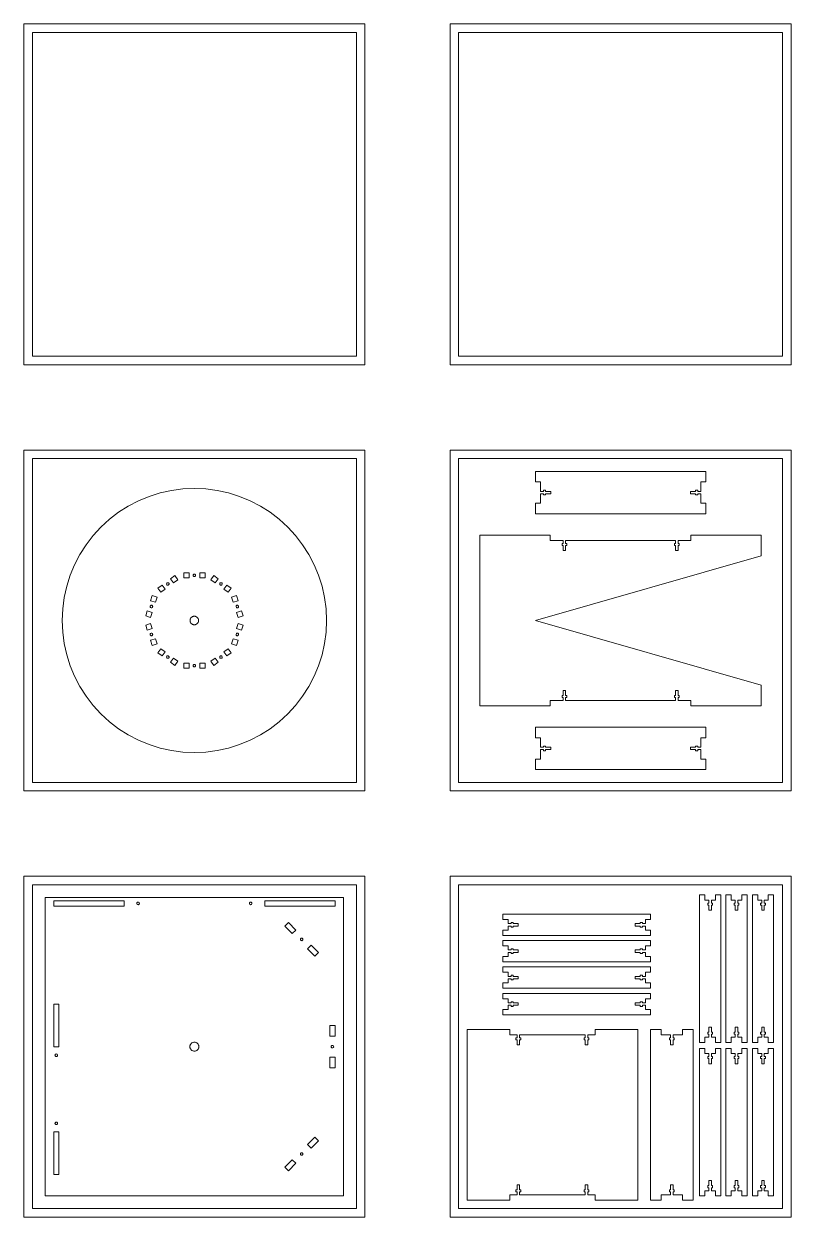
# Model space of a CAD drawing. Header units: millimetres. Extents: x 0 to 1400, y 0 to 1400.
# Drawn here: x 500 to 1400, y 0 to 1400 of the extents above; entities that cross this region are included whole.
import ezdxf

# ---------------------------------------------------------------- set-up
doc = ezdxf.new("R2010")
doc.units = ezdxf.units.MM
doc.layers.get('0').update_dxf_attribs({"linetype": 'CONTINUOUS', "lineweight": 0})

# ---------------------------------------------------------------- blocks, each defined once
blk = doc.blocks.new('b6')
for p, q in [((100, -37.5), (100, -25)), ((100, -25), (300, -25)), ((300, -25), (300, -37.5)), ((106, -37.5), (100, -37.5)), ((106, -48.5), (106, -37.5)), ((300, -37.5), (294, -37.5)), ((294, -37.5), (294, -48.5)), ((109.5, -48.5), (106, -48.5)), ((106, -62.5), (106, -51.5)), ((106, -51.5), (109.5, -51.5)), ((112, -47.25), (109.5, -47.25)), ((109.5, -47.25), (109.5, -48.5)), ((109.5, -51.5), (109.5, -52.75)), ((109.5, -52.75), (112, -52.75)), ((112, -48.5), (112, -47.25)), ((118, -48.5), (112, -48.5)), ((112, -52.75), (112, -51.5)), ((112, -51.5), (118, -51.5)), ((118, -51.5), (118, -48.5)), ((288, -48.5), (282, -48.5)), ((282, -48.5), (282, -51.5)), ((282, -51.5), (288, -51.5)), ((290.5, -47.25), (288, -47.25)), ((288, -47.25), (288, -48.5)), ((288, -51.5), (288, -52.75)), ((288, -52.75), (290.5, -52.75)), ((290.5, -48.5), (290.5, -47.25)), ((294, -48.5), (290.5, -48.5)), ((290.5, -52.75), (290.5, -51.5)), ((290.5, -51.5), (294, -51.5)), ((294, -51.5), (294, -62.5)), ((100, -75), (100, -62.5)), ((100, -62.5), (106, -62.5)), ((294, -62.5), (300, -62.5)), ((300, -62.5), (300, -75)), ((300, -75), (100, -75)), ((35, -300), (35, -100)), ((35, -100), (117.5, -100)), ((117.5, -100), (117.5, -106)), ((117.5, -106), (132.5, -106)), ((132.5, -109.5), (131.25, -109.5)), ((131.25, -109.5), (131.25, -112)), ((131.25, -112), (132.5, -112)), ((132.5, -106), (132.5, -109.5)), ((132.5, -112), (132.5, -118)), ((135.5, -109.5), (135.5, -106)), ((135.5, -106), (264.5, -106)), ((136.75, -109.5), (135.5, -109.5)), ((135.5, -118), (135.5, -112)), ((135.5, -112), (136.75, -112)), ((136.75, -112), (136.75, -109.5)), ((264.5, -109.5), (263.25, -109.5)), ((263.25, -109.5), (263.25, -112)), ((263.25, -112), (264.5, -112)), ((264.5, -106), (264.5, -109.5)), ((264.5, -112), (264.5, -118)), ((267.5, -109.5), (267.5, -106)), ((267.5, -106), (282.5, -106)), ((268.75, -109.5), (267.5, -109.5)), ((267.5, -118), (267.5, -112)), ((267.5, -112), (268.75, -112)), ((268.75, -112), (268.75, -109.5)), ((282.5, -106), (282.5, -100)), ((282.5, -100), (365, -100)), ((365, -100), (365, -124.29)), ((365, -124.29), (100, -200)), ((132.5, -118), (135.5, -118)), ((264.5, -118), (267.5, -118)), ((100, -200), (365, -275.71)), ((365, -275.71), (365, -300)), ((132.5, -294), (117.5, -294)), ((117.5, -294), (117.5, -300)), ((132.5, -288), (131.25, -288)), ((131.25, -288), (131.25, -290.5)), ((131.25, -290.5), (132.5, -290.5)), ((135.5, -282), (132.5, -282)), ((132.5, -282), (132.5, -288)), ((132.5, -290.5), (132.5, -294)), ((135.5, -288), (135.5, -282)), ((136.75, -288), (135.5, -288)), ((135.5, -294), (135.5, -290.5)), ((135.5, -290.5), (136.75, -290.5)), ((264.5, -294), (135.5, -294)), ((136.75, -290.5), (136.75, -288)), ((264.5, -288), (263.25, -288)), ((263.25, -288), (263.25, -290.5)), ((263.25, -290.5), (264.5, -290.5)), ((267.5, -282), (264.5, -282)), ((264.5, -282), (264.5, -288)), ((264.5, -290.5), (264.5, -294)), ((267.5, -288), (267.5, -282)), ((268.75, -288), (267.5, -288)), ((267.5, -294), (267.5, -290.5)), ((267.5, -290.5), (268.75, -290.5)), ((282.5, -294), (267.5, -294)), ((268.75, -290.5), (268.75, -288)), ((282.5, -300), (282.5, -294)), ((117.5, -300), (35, -300)), ((365, -300), (282.5, -300)), ((100, -337.5), (100, -325)), ((100, -325), (300, -325)), ((300, -325), (300, -337.5)), ((106, -337.5), (100, -337.5)), ((106, -348.5), (106, -337.5)), ((109.5, -348.5), (106, -348.5)), ((112, -347.25), (109.5, -347.25)), ((109.5, -347.25), (109.5, -348.5)), ((112, -348.5), (112, -347.25)), ((118, -348.5), (112, -348.5)), ((118, -351.5), (118, -348.5)), ((288, -348.5), (282, -348.5)), ((282, -348.5), (282, -351.5)), ((290.5, -347.25), (288, -347.25)), ((288, -347.25), (288, -348.5)), ((290.5, -348.5), (290.5, -347.25)), ((294, -348.5), (290.5, -348.5)), ((300, -337.5), (294, -337.5)), ((294, -337.5), (294, -348.5)), ((100, -375), (100, -362.5)), ((100, -362.5), (106, -362.5)), ((106, -362.5), (106, -351.5)), ((106, -351.5), (109.5, -351.5)), ((109.5, -351.5), (109.5, -352.75)), ((109.5, -352.75), (112, -352.75)), ((112, -352.75), (112, -351.5)), ((112, -351.5), (118, -351.5)), ((282, -351.5), (288, -351.5)), ((288, -351.5), (288, -352.75)), ((288, -352.75), (290.5, -352.75)), ((290.5, -352.75), (290.5, -351.5)), ((290.5, -351.5), (294, -351.5)), ((294, -351.5), (294, -362.5)), ((294, -362.5), (300, -362.5)), ((300, -362.5), (300, -375)), ((300, -375), (100, -375))]:
    blk.add_line(p, q)
blk = doc.blocks.new('b5')
for p, q in [((134.494, -59.522), (146.987, -54.348)), ((146.987, -54.348), (159.883, -50.281)), ((159.883, -50.281), (173.085, -47.355)), ((173.085, -47.355), (186.491, -45.59)), ((186.491, -45.59), (200, -45)), ((200, -45), (213.509, -45.59)), ((213.509, -45.59), (226.915, -47.355)), ((226.915, -47.355), (240.117, -50.281)), ((240.117, -50.281), (253.013, -54.348)), ((253.013, -54.348), (265.506, -59.522)), ((111.096, -73.031), (122.5, -65.766)), ((122.5, -65.766), (134.494, -59.522)), ((265.506, -59.522), (277.5, -65.766)), ((277.5, -65.766), (288.904, -73.031)), ((90.398, -90.398), (100.368, -81.263)), ((100.368, -81.263), (111.096, -73.031)), ((288.904, -73.031), (299.632, -81.263)), ((299.632, -81.263), (309.602, -90.398)), ((81.263, -100.368), (90.398, -90.398)), ((309.602, -90.398), (318.737, -100.368)), ((65.766, -122.5), (73.031, -111.096)), ((73.031, -111.096), (81.263, -100.368)), ((318.737, -100.368), (326.969, -111.096)), ((326.969, -111.096), (334.234, -122.5)), ((59.522, -134.494), (65.766, -122.5)), ((334.234, -122.5), (340.478, -134.494)), ((54.348, -146.987), (59.522, -134.494)), ((340.478, -134.494), (345.652, -146.987)), ((50.281, -159.883), (54.348, -146.987)), ((172.14, -151.021), (177.197, -147.348)), ((175.667, -155.875), (172.14, -151.021)), ((180.723, -152.202), (175.667, -155.875)), ((177.197, -147.348), (180.723, -152.202)), ((187.5, -150), (187.5, -144)), ((187.5, -144), (193.75, -144)), ((193.75, -150), (187.5, -150)), ((193.75, -144), (193.75, -150)), ((198.5, -147), (198.614, -146.426)), ((198.614, -147.574), (198.5, -147)), ((198.614, -146.426), (198.939, -145.939)), ((198.939, -148.061), (198.614, -147.574)), ((198.939, -145.939), (199.426, -145.614)), ((199.426, -148.386), (198.939, -148.061)), ((199.426, -145.614), (200, -145.5)), ((200, -148.5), (199.426, -148.386)), ((200, -145.5), (200.574, -145.614)), ((200.574, -148.386), (200, -148.5)), ((200.574, -145.614), (201.061, -145.939)), ((201.061, -148.061), (200.574, -148.386)), ((201.061, -145.939), (201.386, -146.426)), ((201.386, -147.574), (201.061, -148.061)), ((201.386, -146.426), (201.5, -147)), ((201.5, -147), (201.386, -147.574)), ((206.25, -150), (206.25, -144)), ((206.25, -144), (212.5, -144)), ((212.5, -150), (206.25, -150)), ((212.5, -144), (212.5, -150)), ((219.277, -152.202), (222.803, -147.348)), ((224.333, -155.875), (219.277, -152.202)), ((222.803, -147.348), (227.86, -151.021)), ((227.86, -151.021), (224.333, -155.875)), ((345.652, -146.987), (349.719, -159.883)), ((47.355, -173.085), (50.281, -159.883)), ((156.971, -162.042), (162.028, -158.369)), ((160.498, -166.896), (156.971, -162.042)), ((165.554, -163.223), (160.498, -166.896)), ((162.028, -158.369), (165.554, -163.223)), ((167.365, -156.887), (167.568, -156.338)), ((167.389, -157.472), (167.365, -156.887)), ((167.634, -158.004), (167.389, -157.472)), ((167.568, -156.338), (167.966, -155.909)), ((168.063, -158.401), (167.634, -158.004)), ((167.966, -155.909), (168.497, -155.663)), ((168.613, -158.604), (168.063, -158.401)), ((168.497, -155.663), (169.082, -155.64)), ((169.198, -158.581), (168.613, -158.604)), ((169.082, -155.64), (169.631, -155.843)), ((169.729, -158.336), (169.198, -158.581)), ((169.631, -155.843), (170.061, -156.24)), ((170.126, -157.906), (169.729, -158.336)), ((170.061, -156.24), (170.306, -156.772)), ((170.329, -157.357), (170.126, -157.906)), ((170.306, -156.772), (170.329, -157.357)), ((229.671, -157.357), (229.694, -156.772)), ((229.874, -157.906), (229.671, -157.357)), ((229.694, -156.772), (229.939, -156.24)), ((230.271, -158.336), (229.874, -157.906)), ((229.939, -156.24), (230.369, -155.843)), ((230.802, -158.581), (230.271, -158.336)), ((230.369, -155.843), (230.918, -155.64)), ((231.387, -158.604), (230.802, -158.581)), ((230.918, -155.64), (231.503, -155.663)), ((231.937, -158.401), (231.387, -158.604)), ((231.503, -155.663), (232.034, -155.909)), ((232.366, -158.004), (231.937, -158.401)), ((232.034, -155.909), (232.432, -156.338)), ((232.611, -157.472), (232.366, -158.004)), ((232.432, -156.338), (232.635, -156.887)), ((232.635, -156.887), (232.611, -157.472)), ((234.446, -163.223), (237.972, -158.369)), ((239.502, -166.896), (234.446, -163.223)), ((237.972, -158.369), (243.029, -162.042)), ((243.029, -162.042), (239.502, -166.896)), ((349.719, -159.883), (352.645, -173.085)), ((45.59, -186.491), (47.355, -173.085)), ((148.672, -176.751), (150.604, -170.807)), ((154.379, -178.605), (148.672, -176.751)), ((150.604, -170.807), (156.31, -172.661)), ((156.31, -172.661), (154.379, -178.605)), ((243.69, -172.661), (249.396, -170.807)), ((245.621, -178.605), (243.69, -172.661)), ((251.328, -176.751), (245.621, -178.605)), ((249.396, -170.807), (251.328, -176.751)), ((352.645, -173.085), (354.41, -186.491)), ((45, -200), (45.59, -186.491)), ((142.878, -194.583), (144.809, -188.639)), ((148.584, -196.437), (142.878, -194.583)), ((144.809, -188.639), (150.516, -190.493)), ((148.098, -183.74), (148.167, -183.159)), ((148.257, -184.303), (148.098, -183.74)), ((148.167, -183.159), (148.453, -182.648)), ((148.62, -184.763), (148.257, -184.303)), ((148.453, -182.648), (148.913, -182.285)), ((150.516, -190.493), (148.584, -196.437)), ((149.13, -185.049), (148.62, -184.763)), ((148.913, -182.285), (149.476, -182.127)), ((149.712, -185.118), (149.13, -185.049)), ((149.476, -182.127), (150.058, -182.196)), ((150.275, -184.959), (149.712, -185.118)), ((150.058, -182.196), (150.568, -182.481)), ((150.735, -184.596), (150.275, -184.959)), ((150.568, -182.481), (150.931, -182.941)), ((151.021, -184.086), (150.735, -184.596)), ((150.931, -182.941), (151.09, -183.504)), ((151.09, -183.504), (151.021, -184.086)), ((196.85, -196.117), (197.331, -195.772)), ((197.331, -195.772), (197.85, -195.486)), ((197.85, -195.486), (198.399, -195.263)), ((198.399, -195.263), (198.97, -195.107)), ((198.97, -195.107), (199.556, -195.02)), ((199.556, -195.02), (200.148, -195.002)), ((200.148, -195.002), (200.738, -195.055)), ((200.738, -195.055), (201.318, -195.177)), ((201.318, -195.177), (201.879, -195.367)), ((201.879, -195.367), (202.414, -195.621)), ((202.414, -195.621), (202.915, -195.938)), ((202.915, -195.938), (203.375, -196.311)), ((248.91, -183.504), (249.069, -182.941)), ((248.979, -184.086), (248.91, -183.504)), ((249.265, -184.596), (248.979, -184.086)), ((249.069, -182.941), (249.432, -182.481)), ((249.725, -184.959), (249.265, -184.596)), ((249.432, -182.481), (249.942, -182.196)), ((249.484, -190.493), (255.191, -188.639)), ((251.416, -196.437), (249.484, -190.493)), ((250.288, -185.118), (249.725, -184.959)), ((249.942, -182.196), (250.524, -182.127)), ((250.87, -185.049), (250.288, -185.118)), ((250.524, -182.127), (251.087, -182.285)), ((251.38, -184.763), (250.87, -185.049)), ((251.087, -182.285), (251.547, -182.648)), ((251.743, -184.303), (251.38, -184.763)), ((257.122, -194.583), (251.416, -196.437)), ((251.547, -182.648), (251.833, -183.159)), ((251.902, -183.74), (251.743, -184.303)), ((251.833, -183.159), (251.902, -183.74)), ((255.191, -188.639), (257.122, -194.583)), ((354.41, -186.491), (355, -200)), ((45.59, -213.509), (45, -200)), ((142.878, -205.417), (148.584, -203.563)), ((144.809, -211.361), (142.878, -205.417)), ((150.516, -209.507), (144.809, -211.361)), ((148.584, -203.563), (150.516, -209.507)), ((195.009, -199.704), (195.079, -199.116)), ((195.009, -200.296), (195.009, -199.704)), ((195.079, -200.884), (195.009, -200.296)), ((195.079, -199.116), (195.218, -198.54)), ((195.218, -201.46), (195.079, -200.884)), ((195.218, -198.54), (195.424, -197.984)), ((195.424, -202.016), (195.218, -201.46)), ((195.424, -197.984), (195.695, -197.457)), ((195.695, -202.543), (195.424, -202.016)), ((195.695, -197.457), (196.026, -196.966)), ((196.026, -203.034), (195.695, -202.543)), ((196.026, -196.966), (196.412, -196.517)), ((196.412, -203.483), (196.026, -203.034)), ((196.412, -196.517), (196.85, -196.117)), ((196.85, -203.883), (196.412, -203.483)), ((197.331, -204.228), (196.85, -203.883)), ((197.85, -204.514), (197.331, -204.228)), ((198.399, -204.737), (197.85, -204.514)), ((198.97, -204.893), (198.399, -204.737)), ((199.556, -204.98), (198.97, -204.893)), ((200.148, -204.998), (199.556, -204.98)), ((200.738, -204.945), (200.148, -204.998)), ((201.318, -204.823), (200.738, -204.945)), ((201.879, -204.633), (201.318, -204.823)), ((202.414, -204.379), (201.879, -204.633)), ((202.915, -204.062), (202.414, -204.379)), ((203.375, -203.689), (202.915, -204.062)), ((203.375, -196.311), (203.788, -196.736)), ((203.788, -203.264), (203.375, -203.689)), ((203.788, -196.736), (204.147, -197.207)), ((204.147, -202.793), (203.788, -203.264)), ((204.147, -197.207), (204.448, -197.717)), ((204.448, -202.283), (204.147, -202.793)), ((204.448, -197.717), (204.687, -198.259)), ((204.687, -201.741), (204.448, -202.283)), ((204.687, -198.259), (204.86, -198.826)), ((204.86, -201.174), (204.687, -201.741)), ((204.86, -198.826), (204.965, -199.409)), ((204.965, -200.591), (204.86, -201.174)), ((204.965, -199.409), (205, -200)), ((205, -200), (204.965, -200.591)), ((249.484, -209.507), (251.416, -203.563)), ((255.191, -211.361), (249.484, -209.507)), ((251.416, -203.563), (257.122, -205.417)), ((257.122, -205.417), (255.191, -211.361)), ((355, -200), (354.41, -213.509)), ((47.355, -226.915), (45.59, -213.509)), ((148.098, -216.26), (148.257, -215.697)), ((148.167, -216.841), (148.098, -216.26)), ((148.453, -217.352), (148.167, -216.841)), ((148.257, -215.697), (148.62, -215.237)), ((148.913, -217.715), (148.453, -217.352)), ((148.62, -215.237), (149.13, -214.951)), ((148.672, -223.249), (154.379, -221.395)), ((150.604, -229.193), (148.672, -223.249)), ((149.476, -217.873), (148.913, -217.715)), ((149.13, -214.951), (149.712, -214.882)), ((150.058, -217.804), (149.476, -217.873)), ((149.712, -214.882), (150.275, -215.041)), ((150.568, -217.519), (150.058, -217.804)), ((150.275, -215.041), (150.735, -215.404)), ((150.931, -217.059), (150.568, -217.519)), ((150.735, -215.404), (151.021, -215.914)), ((151.09, -216.496), (150.931, -217.059)), ((151.021, -215.914), (151.09, -216.496)), ((154.379, -221.395), (156.31, -227.339)), ((243.69, -227.339), (245.621, -221.395)), ((245.621, -221.395), (251.328, -223.249)), ((248.91, -216.496), (248.979, -215.914)), ((249.069, -217.059), (248.91, -216.496)), ((248.979, -215.914), (249.265, -215.404)), ((249.432, -217.519), (249.069, -217.059)), ((249.265, -215.404), (249.725, -215.041)), ((251.328, -223.249), (249.396, -229.193)), ((249.942, -217.804), (249.432, -217.519)), ((249.725, -215.041), (250.288, -214.882)), ((250.524, -217.873), (249.942, -217.804)), ((250.288, -214.882), (250.87, -214.951)), ((251.087, -217.715), (250.524, -217.873)), ((250.87, -214.951), (251.38, -215.237)), ((251.547, -217.352), (251.087, -217.715)), ((251.38, -215.237), (251.743, -215.697)), ((251.833, -216.841), (251.547, -217.352)), ((251.743, -215.697), (251.902, -216.26)), ((251.902, -216.26), (251.833, -216.841)), ((354.41, -213.509), (352.645, -226.915)), ((50.281, -240.117), (47.355, -226.915)), ((156.31, -227.339), (150.604, -229.193)), ((156.971, -237.958), (160.498, -233.104)), ((162.028, -241.631), (156.971, -237.958)), ((160.498, -233.104), (165.554, -236.777)), ((165.554, -236.777), (162.028, -241.631)), ((234.446, -236.777), (239.502, -233.104)), ((237.972, -241.631), (234.446, -236.777)), ((243.029, -237.958), (237.972, -241.631)), ((239.502, -233.104), (243.029, -237.958)), ((249.396, -229.193), (243.69, -227.339)), ((352.645, -226.915), (349.719, -240.117)), ((54.348, -253.013), (50.281, -240.117)), ((167.365, -243.113), (167.389, -242.528)), ((167.568, -243.662), (167.365, -243.113)), ((167.389, -242.528), (167.634, -241.996)), ((167.966, -244.091), (167.568, -243.662)), ((167.634, -241.996), (168.063, -241.599)), ((168.497, -244.337), (167.966, -244.091)), ((168.063, -241.599), (168.613, -241.396)), ((169.082, -244.36), (168.497, -244.337)), ((168.613, -241.396), (169.198, -241.419)), ((169.631, -244.157), (169.082, -244.36)), ((169.198, -241.419), (169.729, -241.664)), ((170.061, -243.76), (169.631, -244.157)), ((169.729, -241.664), (170.126, -242.094)), ((170.306, -243.228), (170.061, -243.76)), ((170.126, -242.094), (170.329, -242.643)), ((170.329, -242.643), (170.306, -243.228)), ((172.14, -248.979), (175.667, -244.125)), ((177.197, -252.652), (172.14, -248.979)), ((175.667, -244.125), (180.723, -247.798)), ((180.723, -247.798), (177.197, -252.652)), ((187.5, -256), (187.5, -250)), ((187.5, -250), (193.75, -250)), ((193.75, -250), (193.75, -256)), ((198.614, -252.426), (198.939, -251.939)), ((198.939, -251.939), (199.426, -251.614)), ((199.426, -251.614), (200, -251.5)), ((200, -251.5), (200.574, -251.614)), ((200.574, -251.614), (201.061, -251.939)), ((201.061, -251.939), (201.386, -252.426)), ((206.25, -256), (206.25, -250)), ((206.25, -250), (212.5, -250)), ((212.5, -250), (212.5, -256)), ((219.277, -247.798), (224.333, -244.125)), ((222.803, -252.652), (219.277, -247.798)), ((227.86, -248.979), (222.803, -252.652)), ((224.333, -244.125), (227.86, -248.979)), ((229.671, -242.643), (229.874, -242.094)), ((229.694, -243.228), (229.671, -242.643)), ((229.939, -243.76), (229.694, -243.228)), ((229.874, -242.094), (230.271, -241.664)), ((230.369, -244.157), (229.939, -243.76)), ((230.271, -241.664), (230.802, -241.419)), ((230.918, -244.36), (230.369, -244.157)), ((230.802, -241.419), (231.387, -241.396)), ((231.503, -244.337), (230.918, -244.36)), ((231.387, -241.396), (231.937, -241.599)), ((232.034, -244.091), (231.503, -244.337)), ((231.937, -241.599), (232.366, -241.996)), ((232.432, -243.662), (232.034, -244.091)), ((232.366, -241.996), (232.611, -242.528)), ((232.635, -243.113), (232.432, -243.662)), ((232.611, -242.528), (232.635, -243.113)), ((349.719, -240.117), (345.652, -253.013)), ((59.522, -265.506), (54.348, -253.013)), ((65.766, -277.5), (59.522, -265.506)), ((193.75, -256), (187.5, -256)), ((198.5, -253), (198.614, -252.426)), ((198.614, -253.574), (198.5, -253)), ((198.939, -254.061), (198.614, -253.574)), ((199.426, -254.386), (198.939, -254.061)), ((200, -254.5), (199.426, -254.386)), ((200.574, -254.386), (200, -254.5)), ((201.061, -254.061), (200.574, -254.386)), ((201.386, -253.574), (201.061, -254.061)), ((201.386, -252.426), (201.5, -253)), ((201.5, -253), (201.386, -253.574)), ((212.5, -256), (206.25, -256)), ((340.478, -265.506), (334.234, -277.5)), ((345.652, -253.013), (340.478, -265.506)), ((73.031, -288.904), (65.766, -277.5)), ((334.234, -277.5), (326.969, -288.904)), ((81.263, -299.632), (73.031, -288.904)), ((326.969, -288.904), (318.737, -299.632)), ((90.398, -309.602), (81.263, -299.632)), ((318.737, -299.632), (309.602, -309.602)), ((100.368, -318.737), (90.398, -309.602)), ((111.096, -326.969), (100.368, -318.737)), ((299.632, -318.737), (288.904, -326.969)), ((309.602, -309.602), (299.632, -318.737)), ((122.5, -334.234), (111.096, -326.969)), ((134.494, -340.478), (122.5, -334.234)), ((277.5, -334.234), (265.506, -340.478)), ((288.904, -326.969), (277.5, -334.234)), ((146.987, -345.652), (134.494, -340.478)), ((159.883, -349.719), (146.987, -345.652)), ((173.085, -352.645), (159.883, -349.719)), ((240.117, -349.719), (226.915, -352.645)), ((253.013, -345.652), (240.117, -349.719)), ((265.506, -340.478), (253.013, -345.652)), ((186.491, -354.41), (173.085, -352.645)), ((200, -355), (186.491, -354.41)), ((213.509, -354.41), (200, -355)), ((226.915, -352.645), (213.509, -354.41))]:
    blk.add_line(p, q)
blk = doc.blocks.new('b3')
for p, q in [((292.5, -195), (292.5, -22)), ((292.5, -22), (298.75, -22)), ((298.75, -22), (298.75, -28)), ((298.75, -28), (303.5, -28)), ((303.5, -28), (303.5, -31.5)), ((306.5, -31.5), (306.5, -28)), ((306.5, -28), (311.25, -28)), ((311.25, -28), (311.25, -22)), ((311.25, -22), (317.5, -22)), ((317.5, -22), (317.5, -195)), ((323.5, -195), (323.5, -22)), ((323.5, -22), (329.75, -22)), ((329.75, -22), (329.75, -28)), ((329.75, -28), (334.5, -28)), ((334.5, -28), (334.5, -31.5)), ((337.5, -31.5), (337.5, -28)), ((337.5, -28), (342.25, -28)), ((342.25, -28), (342.25, -22)), ((342.25, -22), (348.5, -22)), ((348.5, -22), (348.5, -195)), ((354.5, -195), (354.5, -22)), ((354.5, -22), (360.75, -22)), ((360.75, -22), (360.75, -28)), ((360.75, -28), (365.5, -28)), ((365.5, -28), (365.5, -31.5)), ((368.5, -31.5), (368.5, -28)), ((368.5, -28), (373.25, -28)), ((373.25, -28), (373.25, -22)), ((373.25, -22), (379.5, -22)), ((379.5, -22), (379.5, -195)), ((303.5, -31.5), (302.25, -31.5)), ((302.25, -31.5), (302.25, -34)), ((302.25, -34), (303.5, -34)), ((303.5, -34), (303.5, -40)), ((303.5, -40), (306.5, -40)), ((307.75, -31.5), (306.5, -31.5)), ((306.5, -40), (306.5, -34)), ((306.5, -34), (307.75, -34)), ((307.75, -34), (307.75, -31.5)), ((334.5, -31.5), (333.25, -31.5)), ((333.25, -31.5), (333.25, -34)), ((333.25, -34), (334.5, -34)), ((334.5, -34), (334.5, -40)), ((334.5, -40), (337.5, -40)), ((338.75, -31.5), (337.5, -31.5)), ((337.5, -40), (337.5, -34)), ((337.5, -34), (338.75, -34)), ((338.75, -34), (338.75, -31.5)), ((365.5, -31.5), (364.25, -31.5)), ((364.25, -31.5), (364.25, -34)), ((364.25, -34), (365.5, -34)), ((365.5, -34), (365.5, -40)), ((365.5, -40), (368.5, -40)), ((369.75, -31.5), (368.5, -31.5)), ((368.5, -40), (368.5, -34)), ((368.5, -34), (369.75, -34)), ((369.75, -34), (369.75, -31.5)), ((62, -50.75), (62, -44.5)), ((62, -44.5), (235, -44.5)), ((68, -50.75), (62, -50.75)), ((68, -55.5), (68, -50.75)), ((71.5, -55.5), (68, -55.5)), ((74, -54.25), (71.5, -54.25)), ((71.5, -54.25), (71.5, -55.5)), ((74, -55.5), (74, -54.25)), ((80, -55.5), (74, -55.5)), ((80, -58.5), (80, -55.5)), ((223, -55.5), (217, -55.5)), ((217, -55.5), (217, -58.5)), ((225.5, -54.25), (223, -54.25)), ((223, -54.25), (223, -55.5)), ((225.5, -55.5), (225.5, -54.25)), ((229, -55.5), (225.5, -55.5)), ((235, -50.75), (229, -50.75)), ((229, -50.75), (229, -55.5)), ((235, -44.5), (235, -50.75)), ((62, -69.5), (62, -63.25)), ((62, -63.25), (68, -63.25)), ((235, -69.5), (62, -69.5)), ((68, -63.25), (68, -58.5)), ((68, -58.5), (71.5, -58.5)), ((71.5, -58.5), (71.5, -59.75)), ((71.5, -59.75), (74, -59.75)), ((74, -59.75), (74, -58.5)), ((74, -58.5), (80, -58.5)), ((217, -58.5), (223, -58.5)), ((223, -58.5), (223, -59.75)), ((223, -59.75), (225.5, -59.75)), ((225.5, -59.75), (225.5, -58.5)), ((225.5, -58.5), (229, -58.5)), ((229, -58.5), (229, -63.25)), ((229, -63.25), (235, -63.25)), ((235, -63.25), (235, -69.5)), ((62, -81.75), (62, -75.5)), ((62, -75.5), (235, -75.5)), ((68, -81.75), (62, -81.75)), ((68, -86.5), (68, -81.75)), ((235, -81.75), (229, -81.75)), ((229, -81.75), (229, -86.5)), ((235, -75.5), (235, -81.75)), ((62, -100.5), (62, -94.25)), ((62, -94.25), (68, -94.25)), ((71.5, -86.5), (68, -86.5)), ((68, -94.25), (68, -89.5)), ((68, -89.5), (71.5, -89.5)), ((74, -85.25), (71.5, -85.25)), ((71.5, -85.25), (71.5, -86.5)), ((71.5, -89.5), (71.5, -90.75)), ((71.5, -90.75), (74, -90.75)), ((74, -86.5), (74, -85.25)), ((80, -86.5), (74, -86.5)), ((74, -90.75), (74, -89.5)), ((74, -89.5), (80, -89.5)), ((80, -89.5), (80, -86.5)), ((223, -86.5), (217, -86.5)), ((217, -86.5), (217, -89.5)), ((217, -89.5), (223, -89.5)), ((225.5, -85.25), (223, -85.25)), ((223, -85.25), (223, -86.5)), ((223, -89.5), (223, -90.75)), ((223, -90.75), (225.5, -90.75)), ((225.5, -86.5), (225.5, -85.25)), ((229, -86.5), (225.5, -86.5)), ((225.5, -90.75), (225.5, -89.5)), ((225.5, -89.5), (229, -89.5)), ((229, -89.5), (229, -94.25)), ((229, -94.25), (235, -94.25)), ((235, -94.25), (235, -100.5)), ((235, -100.5), (62, -100.5)), ((62, -112.75), (62, -106.5)), ((62, -106.5), (235, -106.5)), ((235, -106.5), (235, -112.75)), ((68, -112.75), (62, -112.75)), ((62, -131.5), (62, -125.25)), ((62, -125.25), (68, -125.25)), ((68, -117.5), (68, -112.75)), ((71.5, -117.5), (68, -117.5)), ((68, -125.25), (68, -120.5)), ((68, -120.5), (71.5, -120.5)), ((74, -116.25), (71.5, -116.25)), ((71.5, -116.25), (71.5, -117.5)), ((71.5, -120.5), (71.5, -121.75)), ((71.5, -121.75), (74, -121.75)), ((74, -117.5), (74, -116.25)), ((80, -117.5), (74, -117.5)), ((74, -121.75), (74, -120.5)), ((74, -120.5), (80, -120.5)), ((80, -120.5), (80, -117.5)), ((223, -117.5), (217, -117.5)), ((217, -117.5), (217, -120.5)), ((217, -120.5), (223, -120.5)), ((225.5, -116.25), (223, -116.25)), ((223, -116.25), (223, -117.5)), ((223, -120.5), (223, -121.75)), ((223, -121.75), (225.5, -121.75)), ((225.5, -117.5), (225.5, -116.25)), ((229, -117.5), (225.5, -117.5)), ((225.5, -121.75), (225.5, -120.5)), ((225.5, -120.5), (229, -120.5)), ((235, -112.75), (229, -112.75)), ((229, -112.75), (229, -117.5)), ((229, -120.5), (229, -125.25)), ((229, -125.25), (235, -125.25)), ((235, -125.25), (235, -131.5)), ((235, -131.5), (62, -131.5)), ((62, -143.75), (62, -137.5)), ((62, -137.5), (235, -137.5)), ((235, -137.5), (235, -143.75)), ((68, -143.75), (62, -143.75)), ((68, -148.5), (68, -143.75)), ((71.5, -148.5), (68, -148.5)), ((68, -156.25), (68, -151.5)), ((68, -151.5), (71.5, -151.5)), ((74, -147.25), (71.5, -147.25)), ((71.5, -147.25), (71.5, -148.5)), ((71.5, -151.5), (71.5, -152.75)), ((71.5, -152.75), (74, -152.75)), ((74, -148.5), (74, -147.25)), ((80, -148.5), (74, -148.5)), ((74, -152.75), (74, -151.5)), ((74, -151.5), (80, -151.5)), ((80, -151.5), (80, -148.5)), ((223, -148.5), (217, -148.5)), ((217, -148.5), (217, -151.5)), ((217, -151.5), (223, -151.5)), ((225.5, -147.25), (223, -147.25)), ((223, -147.25), (223, -148.5)), ((223, -151.5), (223, -152.75)), ((223, -152.75), (225.5, -152.75)), ((225.5, -148.5), (225.5, -147.25)), ((229, -148.5), (225.5, -148.5)), ((225.5, -152.75), (225.5, -151.5)), ((225.5, -151.5), (229, -151.5)), ((235, -143.75), (229, -143.75)), ((229, -143.75), (229, -148.5)), ((229, -151.5), (229, -156.25)), ((62, -162.5), (62, -156.25)), ((62, -156.25), (68, -156.25)), ((235, -162.5), (62, -162.5)), ((229, -156.25), (235, -156.25)), ((235, -156.25), (235, -162.5)), ((20, -380), (20, -180)), ((20, -180), (70, -180)), ((70, -180), (70, -186)), ((170, -186), (170, -180)), ((170, -180), (220, -180)), ((220, -180), (220, -380)), ((235, -380), (235, -180)), ((235, -180), (247.5, -180)), ((247.5, -180), (247.5, -186)), ((272.5, -186), (272.5, -180)), ((272.5, -180), (285, -180)), ((285, -180), (285, -380)), ((306.5, -177), (303.5, -177)), ((303.5, -177), (303.5, -183)), ((306.5, -183), (306.5, -177)), ((337.5, -177), (334.5, -177)), ((334.5, -177), (334.5, -183)), ((337.5, -183), (337.5, -177)), ((368.5, -177), (365.5, -177)), ((365.5, -177), (365.5, -183)), ((368.5, -183), (368.5, -177)), ((70, -186), (78.5, -186)), ((78.5, -189.5), (77.25, -189.5)), ((77.25, -189.5), (77.25, -192)), ((77.25, -192), (78.5, -192)), ((78.5, -186), (78.5, -189.5)), ((78.5, -192), (78.5, -198)), ((81.5, -189.5), (81.5, -186)), ((81.5, -186), (158.5, -186)), ((82.75, -189.5), (81.5, -189.5)), ((81.5, -198), (81.5, -192)), ((81.5, -192), (82.75, -192)), ((82.75, -192), (82.75, -189.5)), ((158.5, -189.5), (157.25, -189.5)), ((157.25, -189.5), (157.25, -192)), ((157.25, -192), (158.5, -192)), ((158.5, -186), (158.5, -189.5)), ((158.5, -192), (158.5, -198)), ((161.5, -189.5), (161.5, -186)), ((161.5, -186), (170, -186)), ((162.75, -189.5), (161.5, -189.5)), ((161.5, -198), (161.5, -192)), ((161.5, -192), (162.75, -192)), ((162.75, -192), (162.75, -189.5)), ((247.5, -186), (258.5, -186)), ((258.5, -189.5), (257.25, -189.5)), ((257.25, -189.5), (257.25, -192)), ((257.25, -192), (258.5, -192)), ((258.5, -186), (258.5, -189.5)), ((258.5, -192), (258.5, -198)), ((261.5, -189.5), (261.5, -186)), ((261.5, -186), (272.5, -186)), ((262.75, -189.5), (261.5, -189.5)), ((261.5, -198), (261.5, -192)), ((261.5, -192), (262.75, -192)), ((262.75, -192), (262.75, -189.5)), ((298.75, -195), (292.5, -195)), ((303.5, -189), (298.75, -189)), ((298.75, -189), (298.75, -195)), ((303.5, -183), (302.25, -183)), ((302.25, -183), (302.25, -185.5)), ((302.25, -185.5), (303.5, -185.5)), ((303.5, -185.5), (303.5, -189)), ((307.75, -183), (306.5, -183)), ((306.5, -189), (306.5, -185.5)), ((306.5, -185.5), (307.75, -185.5)), ((311.25, -189), (306.5, -189)), ((307.75, -185.5), (307.75, -183)), ((311.25, -195), (311.25, -189)), ((317.5, -195), (311.25, -195)), ((329.75, -195), (323.5, -195)), ((334.5, -189), (329.75, -189)), ((329.75, -189), (329.75, -195)), ((334.5, -183), (333.25, -183)), ((333.25, -183), (333.25, -185.5)), ((333.25, -185.5), (334.5, -185.5)), ((334.5, -185.5), (334.5, -189)), ((338.75, -183), (337.5, -183)), ((337.5, -189), (337.5, -185.5)), ((337.5, -185.5), (338.75, -185.5)), ((342.25, -189), (337.5, -189)), ((338.75, -185.5), (338.75, -183)), ((342.25, -195), (342.25, -189)), ((348.5, -195), (342.25, -195)), ((360.75, -195), (354.5, -195)), ((365.5, -189), (360.75, -189)), ((360.75, -189), (360.75, -195)), ((365.5, -183), (364.25, -183)), ((364.25, -183), (364.25, -185.5)), ((364.25, -185.5), (365.5, -185.5)), ((365.5, -185.5), (365.5, -189)), ((369.75, -183), (368.5, -183)), ((368.5, -189), (368.5, -185.5)), ((368.5, -185.5), (369.75, -185.5)), ((373.25, -189), (368.5, -189)), ((369.75, -185.5), (369.75, -183)), ((373.25, -195), (373.25, -189)), ((379.5, -195), (373.25, -195)), ((78.5, -198), (81.5, -198)), ((158.5, -198), (161.5, -198)), ((258.5, -198), (261.5, -198)), ((292.5, -375), (292.5, -202)), ((292.5, -202), (298.75, -202)), ((298.75, -202), (298.75, -208)), ((298.75, -208), (303.5, -208)), ((303.5, -208), (303.5, -211.5)), ((306.5, -211.5), (306.5, -208)), ((306.5, -208), (311.25, -208)), ((311.25, -208), (311.25, -202)), ((311.25, -202), (317.5, -202)), ((317.5, -202), (317.5, -375)), ((323.5, -375), (323.5, -202)), ((323.5, -202), (329.75, -202)), ((329.75, -202), (329.75, -208)), ((329.75, -208), (334.5, -208)), ((334.5, -208), (334.5, -211.5)), ((337.5, -211.5), (337.5, -208)), ((337.5, -208), (342.25, -208)), ((342.25, -208), (342.25, -202)), ((342.25, -202), (348.5, -202)), ((348.5, -202), (348.5, -375)), ((354.5, -375), (354.5, -202)), ((354.5, -202), (360.75, -202)), ((360.75, -202), (360.75, -208)), ((360.75, -208), (365.5, -208)), ((365.5, -208), (365.5, -211.5)), ((368.5, -211.5), (368.5, -208)), ((368.5, -208), (373.25, -208)), ((373.25, -208), (373.25, -202)), ((373.25, -202), (379.5, -202)), ((379.5, -202), (379.5, -375)), ((303.5, -211.5), (302.25, -211.5)), ((302.25, -211.5), (302.25, -214)), ((302.25, -214), (303.5, -214)), ((303.5, -214), (303.5, -220)), ((303.5, -220), (306.5, -220)), ((307.75, -211.5), (306.5, -211.5)), ((306.5, -220), (306.5, -214)), ((306.5, -214), (307.75, -214)), ((307.75, -214), (307.75, -211.5)), ((334.5, -211.5), (333.25, -211.5)), ((333.25, -211.5), (333.25, -214)), ((333.25, -214), (334.5, -214)), ((334.5, -214), (334.5, -220)), ((334.5, -220), (337.5, -220)), ((338.75, -211.5), (337.5, -211.5)), ((337.5, -220), (337.5, -214)), ((337.5, -214), (338.75, -214)), ((338.75, -214), (338.75, -211.5)), ((365.5, -211.5), (364.25, -211.5)), ((364.25, -211.5), (364.25, -214)), ((364.25, -214), (365.5, -214)), ((365.5, -214), (365.5, -220)), ((365.5, -220), (368.5, -220)), ((369.75, -211.5), (368.5, -211.5)), ((368.5, -220), (368.5, -214)), ((368.5, -214), (369.75, -214)), ((369.75, -214), (369.75, -211.5)), ((81.5, -362), (78.5, -362)), ((78.5, -362), (78.5, -368)), ((81.5, -368), (81.5, -362)), ((161.5, -362), (158.5, -362)), ((158.5, -362), (158.5, -368)), ((161.5, -368), (161.5, -362)), ((261.5, -362), (258.5, -362)), ((258.5, -362), (258.5, -368)), ((261.5, -368), (261.5, -362)), ((303.5, -363), (302.25, -363)), ((302.25, -363), (302.25, -365.5)), ((306.5, -357), (303.5, -357)), ((303.5, -357), (303.5, -363)), ((306.5, -363), (306.5, -357)), ((307.75, -363), (306.5, -363)), ((307.75, -365.5), (307.75, -363)), ((334.5, -363), (333.25, -363)), ((333.25, -363), (333.25, -365.5)), ((337.5, -357), (334.5, -357)), ((334.5, -357), (334.5, -363)), ((337.5, -363), (337.5, -357)), ((338.75, -363), (337.5, -363)), ((338.75, -365.5), (338.75, -363)), ((365.5, -363), (364.25, -363)), ((364.25, -363), (364.25, -365.5)), ((368.5, -357), (365.5, -357)), ((365.5, -357), (365.5, -363)), ((368.5, -363), (368.5, -357)), ((369.75, -363), (368.5, -363)), ((369.75, -365.5), (369.75, -363)), ((78.5, -374), (70, -374)), ((70, -374), (70, -380)), ((78.5, -368), (77.25, -368)), ((77.25, -368), (77.25, -370.5)), ((77.25, -370.5), (78.5, -370.5)), ((78.5, -370.5), (78.5, -374)), ((82.75, -368), (81.5, -368)), ((81.5, -374), (81.5, -370.5)), ((81.5, -370.5), (82.75, -370.5)), ((158.5, -374), (81.5, -374)), ((82.75, -370.5), (82.75, -368)), ((158.5, -368), (157.25, -368)), ((157.25, -368), (157.25, -370.5)), ((157.25, -370.5), (158.5, -370.5)), ((158.5, -370.5), (158.5, -374)), ((162.75, -368), (161.5, -368)), ((161.5, -374), (161.5, -370.5)), ((161.5, -370.5), (162.75, -370.5)), ((170, -374), (161.5, -374)), ((162.75, -370.5), (162.75, -368)), ((170, -380), (170, -374)), ((258.5, -374), (247.5, -374)), ((247.5, -374), (247.5, -380)), ((258.5, -368), (257.25, -368)), ((257.25, -368), (257.25, -370.5)), ((257.25, -370.5), (258.5, -370.5)), ((258.5, -370.5), (258.5, -374)), ((262.75, -368), (261.5, -368)), ((261.5, -374), (261.5, -370.5)), ((261.5, -370.5), (262.75, -370.5)), ((272.5, -374), (261.5, -374)), ((262.75, -370.5), (262.75, -368)), ((272.5, -380), (272.5, -374)), ((298.75, -375), (292.5, -375)), ((303.5, -369), (298.75, -369)), ((298.75, -369), (298.75, -375)), ((302.25, -365.5), (303.5, -365.5)), ((303.5, -365.5), (303.5, -369)), ((306.5, -369), (306.5, -365.5)), ((306.5, -365.5), (307.75, -365.5)), ((311.25, -369), (306.5, -369)), ((311.25, -375), (311.25, -369)), ((317.5, -375), (311.25, -375)), ((329.75, -375), (323.5, -375)), ((334.5, -369), (329.75, -369)), ((329.75, -369), (329.75, -375)), ((333.25, -365.5), (334.5, -365.5)), ((334.5, -365.5), (334.5, -369)), ((337.5, -369), (337.5, -365.5)), ((337.5, -365.5), (338.75, -365.5)), ((342.25, -369), (337.5, -369)), ((342.25, -375), (342.25, -369)), ((348.5, -375), (342.25, -375)), ((360.75, -375), (354.5, -375)), ((365.5, -369), (360.75, -369)), ((360.75, -369), (360.75, -375)), ((364.25, -365.5), (365.5, -365.5)), ((365.5, -365.5), (365.5, -369)), ((368.5, -369), (368.5, -365.5)), ((368.5, -365.5), (369.75, -365.5)), ((373.25, -369), (368.5, -369)), ((373.25, -375), (373.25, -369)), ((379.5, -375), (373.25, -375)), ((70, -380), (20, -380)), ((220, -380), (170, -380)), ((247.5, -380), (235, -380)), ((285, -380), (272.5, -380))]:
    blk.add_line(p, q)
blk = doc.blocks.new('b2')
for p, q in [((25, -375), (25, -25)), ((25, -25), (375, -25)), ((375, -25), (375, -375)), ((35, -35), (35, -29)), ((35, -29), (117.5, -29)), ((117.5, -35), (35, -35)), ((117.5, -29), (117.5, -35)), ((132.5, -32), (132.614, -31.426)), ((132.614, -32.574), (132.5, -32)), ((132.614, -31.426), (132.939, -30.939)), ((132.939, -33.061), (132.614, -32.574)), ((132.939, -30.939), (133.426, -30.614)), ((133.426, -33.386), (132.939, -33.061)), ((133.426, -30.614), (134, -30.5)), ((134, -33.5), (133.426, -33.386)), ((134, -30.5), (134.574, -30.614)), ((134.574, -33.386), (134, -33.5)), ((134.574, -30.614), (135.061, -30.939)), ((135.061, -33.061), (134.574, -33.386)), ((135.061, -30.939), (135.386, -31.426)), ((135.386, -32.574), (135.061, -33.061)), ((135.386, -31.426), (135.5, -32)), ((135.5, -32), (135.386, -32.574)), ((264.5, -32), (264.614, -31.426)), ((264.614, -32.574), (264.5, -32)), ((264.614, -31.426), (264.939, -30.939)), ((264.939, -33.061), (264.614, -32.574)), ((264.939, -30.939), (265.426, -30.614)), ((265.426, -33.386), (264.939, -33.061)), ((265.426, -30.614), (266, -30.5)), ((266, -33.5), (265.426, -33.386)), ((266, -30.5), (266.574, -30.614)), ((266.574, -33.386), (266, -33.5)), ((266.574, -30.614), (267.061, -30.939)), ((267.061, -33.061), (266.574, -33.386)), ((267.061, -30.939), (267.386, -31.426)), ((267.386, -32.574), (267.061, -33.061)), ((267.386, -31.426), (267.5, -32)), ((267.5, -32), (267.386, -32.574)), ((282.5, -35), (282.5, -29)), ((282.5, -29), (365, -29)), ((365, -35), (282.5, -35)), ((365, -29), (365, -35)), ((306.066, -58.579), (310.309, -54.336)), ((310.309, -54.336), (319.147, -63.175)), ((314.905, -67.417), (306.066, -58.579)), ((319.147, -63.175), (314.905, -67.417)), ((324.365, -74.135), (324.479, -73.561)), ((324.479, -74.709), (324.365, -74.135)), ((324.479, -73.561), (324.804, -73.074)), ((324.804, -75.196), (324.479, -74.709)), ((324.804, -73.074), (325.291, -72.749)), ((325.291, -75.521), (324.804, -75.196)), ((325.291, -72.749), (325.865, -72.635)), ((325.865, -75.635), (325.291, -75.521)), ((325.865, -72.635), (326.439, -72.749)), ((326.439, -75.521), (325.865, -75.635)), ((326.439, -72.749), (326.926, -73.074)), ((326.926, -75.196), (326.439, -75.521)), ((326.926, -73.074), (327.251, -73.561)), ((327.251, -74.709), (326.926, -75.196)), ((327.251, -73.561), (327.365, -74.135)), ((327.365, -74.135), (327.251, -74.709)), ((332.583, -85.095), (336.825, -80.853)), ((336.825, -80.853), (345.664, -89.691)), ((341.421, -93.934), (332.583, -85.095)), ((345.664, -89.691), (341.421, -93.934)), ((35, -200), (35, -150)), ((35, -150), (41, -150)), ((41, -150), (41, -200)), ((359, -187.5), (359, -175)), ((359, -175), (365, -175)), ((365, -175), (365, -187.5)), ((196.562, -196.032), (197.037, -195.666)), ((197.037, -195.666), (197.55, -195.357)), ((197.55, -195.357), (198.095, -195.108)), ((198.095, -195.108), (198.665, -194.922)), ((198.665, -194.922), (199.253, -194.803)), ((199.253, -194.803), (199.85, -194.752)), ((199.85, -194.752), (200.449, -194.769)), ((200.449, -194.769), (201.043, -194.855)), ((201.043, -194.855), (201.622, -195.007)), ((201.622, -195.007), (202.181, -195.224)), ((202.181, -195.224), (202.711, -195.504)), ((202.711, -195.504), (203.206, -195.843)), ((203.206, -195.843), (203.659, -196.235)), ((365, -187.5), (359, -187.5)), ((41, -200), (35, -200)), ((36.5, -210), (36.614, -209.426)), ((36.614, -210.574), (36.5, -210)), ((36.614, -209.426), (36.939, -208.939)), ((36.939, -208.939), (37.426, -208.614)), ((37.426, -208.614), (38, -208.5)), ((38, -208.5), (38.574, -208.614)), ((38.574, -208.614), (39.061, -208.939)), ((39.061, -208.939), (39.386, -209.426)), ((39.386, -209.426), (39.5, -210)), ((39.5, -210), (39.386, -210.574)), ((194.759, -199.7), (194.827, -199.105)), ((194.759, -200.3), (194.759, -199.7)), ((194.827, -200.895), (194.759, -200.3)), ((194.827, -199.105), (194.963, -198.521)), ((194.963, -201.479), (194.827, -200.895)), ((194.963, -198.521), (195.164, -197.956)), ((195.164, -202.044), (194.963, -201.479)), ((195.164, -197.956), (195.429, -197.418)), ((195.429, -202.582), (195.164, -202.044)), ((195.429, -197.418), (195.753, -196.914)), ((195.753, -203.086), (195.429, -202.582)), ((195.753, -196.914), (196.132, -196.45)), ((196.132, -203.55), (195.753, -203.086)), ((196.132, -196.45), (196.562, -196.032)), ((196.562, -203.968), (196.132, -203.55)), ((197.037, -204.334), (196.562, -203.968)), ((197.55, -204.643), (197.037, -204.334)), ((198.095, -204.892), (197.55, -204.643)), ((198.665, -205.078), (198.095, -204.892)), ((199.253, -205.197), (198.665, -205.078)), ((199.85, -205.248), (199.253, -205.197)), ((200.449, -205.231), (199.85, -205.248)), ((201.043, -205.145), (200.449, -205.231)), ((201.622, -204.993), (201.043, -205.145)), ((202.181, -204.776), (201.622, -204.993)), ((202.711, -204.496), (202.181, -204.776)), ((203.206, -204.157), (202.711, -204.496)), ((203.659, -203.765), (203.206, -204.157)), ((203.659, -196.235), (204.064, -196.677)), ((204.064, -203.323), (203.659, -203.765)), ((204.064, -196.677), (204.417, -197.162)), ((204.417, -202.838), (204.064, -203.323)), ((204.417, -197.162), (204.711, -197.684)), ((204.711, -202.316), (204.417, -202.838)), ((204.711, -197.684), (204.945, -198.236)), ((204.945, -201.764), (204.711, -202.316)), ((204.945, -198.236), (205.114, -198.811)), ((205.114, -201.189), (204.945, -201.764)), ((205.114, -198.811), (205.216, -199.402)), ((205.216, -200.598), (205.114, -201.189)), ((205.216, -199.402), (205.25, -200)), ((205.25, -200), (205.216, -200.598)), ((360.5, -200), (360.614, -199.426)), ((360.614, -200.574), (360.5, -200)), ((360.614, -199.426), (360.939, -198.939)), ((360.939, -201.061), (360.614, -200.574)), ((360.939, -198.939), (361.426, -198.614)), ((361.426, -201.386), (360.939, -201.061)), ((361.426, -198.614), (362, -198.5)), ((362, -201.5), (361.426, -201.386)), ((362, -198.5), (362.574, -198.614)), ((362.574, -201.386), (362, -201.5)), ((362.574, -198.614), (363.061, -198.939)), ((363.061, -201.061), (362.574, -201.386)), ((363.061, -198.939), (363.386, -199.426)), ((363.386, -200.574), (363.061, -201.061)), ((363.386, -199.426), (363.5, -200)), ((363.5, -200), (363.386, -200.574)), ((36.939, -211.061), (36.614, -210.574)), ((37.426, -211.386), (36.939, -211.061)), ((38, -211.5), (37.426, -211.386)), ((38.574, -211.386), (38, -211.5)), ((39.061, -211.061), (38.574, -211.386)), ((39.386, -210.574), (39.061, -211.061)), ((359, -225), (359, -212.5)), ((359, -212.5), (365, -212.5)), ((365, -212.5), (365, -225)), ((365, -225), (359, -225)), ((36.5, -290), (36.614, -289.426)), ((36.614, -290.574), (36.5, -290)), ((36.614, -289.426), (36.939, -288.939)), ((36.939, -291.061), (36.614, -290.574)), ((36.939, -288.939), (37.426, -288.614)), ((37.426, -291.386), (36.939, -291.061)), ((37.426, -288.614), (38, -288.5)), ((38, -291.5), (37.426, -291.386)), ((38, -288.5), (38.574, -288.614)), ((38.574, -291.386), (38, -291.5)), ((38.574, -288.614), (39.061, -288.939)), ((39.061, -291.061), (38.574, -291.386)), ((39.061, -288.939), (39.386, -289.426)), ((39.386, -290.574), (39.061, -291.061)), ((39.386, -289.426), (39.5, -290)), ((39.5, -290), (39.386, -290.574)), ((35, -350), (35, -300)), ((35, -300), (41, -300)), ((41, -300), (41, -350)), ((332.583, -314.905), (341.421, -306.066)), ((341.421, -306.066), (345.664, -310.309)), ((336.825, -319.147), (332.583, -314.905)), ((345.664, -310.309), (336.825, -319.147)), ((306.066, -341.421), (314.905, -332.583)), ((314.905, -332.583), (319.147, -336.825)), ((324.365, -325.865), (324.479, -325.291)), ((324.479, -326.439), (324.365, -325.865)), ((324.479, -325.291), (324.804, -324.804)), ((324.804, -326.926), (324.479, -326.439)), ((324.804, -324.804), (325.291, -324.479)), ((325.291, -327.251), (324.804, -326.926)), ((325.291, -324.479), (325.865, -324.365)), ((325.865, -327.365), (325.291, -327.251)), ((325.865, -324.365), (326.439, -324.479)), ((326.439, -327.251), (325.865, -327.365)), ((326.439, -324.479), (326.926, -324.804)), ((326.926, -326.926), (326.439, -327.251)), ((326.926, -324.804), (327.251, -325.291)), ((327.251, -326.439), (326.926, -326.926)), ((327.251, -325.291), (327.365, -325.865)), ((327.365, -325.865), (327.251, -326.439)), ((41, -350), (35, -350)), ((310.309, -345.664), (306.066, -341.421)), ((319.147, -336.825), (310.309, -345.664)), ((375, -375), (25, -375))]:
    blk.add_line(p, q)
blk = doc.blocks.new('f2')
at = {"color": 1}
for p, q in [((0, -400), (0, 0)), ((0, 0), (400, 0)), ((400, 0), (400, -400)), ((10, -390), (10, -10)), ((10, -10), (390, -10)), ((390, -10), (390, -390)), ((390, -390), (10, -390)), ((400, -400), (0, -400))]:
    blk.add_line(p, q, dxfattribs=at)
blk = doc.blocks.new('f3')
at = {"color": 1}
for p, q in [((0, -400), (0, 0)), ((0, 0), (400, 0)), ((400, 0), (400, -400)), ((10, -390), (10, -10)), ((10, -10), (390, -10)), ((390, -10), (390, -390)), ((390, -390), (10, -390)), ((400, -400), (0, -400))]:
    blk.add_line(p, q, dxfattribs=at)
blk = doc.blocks.new('f5')
at = {"color": 1}
for p, q in [((0, -400), (0, 0)), ((0, 0), (400, 0)), ((400, 0), (400, -400)), ((10, -390), (10, -10)), ((10, -10), (390, -10)), ((390, -10), (390, -390)), ((390, -390), (10, -390)), ((400, -400), (0, -400))]:
    blk.add_line(p, q, dxfattribs=at)
blk = doc.blocks.new('f6')
at = {"color": 1}
for p, q in [((0, -400), (0, 0)), ((0, 0), (400, 0)), ((400, 0), (400, -400)), ((10, -390), (10, -10)), ((10, -10), (390, -10)), ((390, -10), (390, -390)), ((390, -390), (10, -390)), ((400, -400), (0, -400))]:
    blk.add_line(p, q, dxfattribs=at)
blk = doc.blocks.new('f8')
at = {"color": 2}
for p, q in [((0, -400), (0, 0)), ((0, 0), (400, 0)), ((400, 0), (400, -400)), ((10, -390), (10, -10)), ((10, -10), (390, -10)), ((390, -10), (390, -390)), ((390, -390), (10, -390)), ((400, -400), (0, -400))]:
    blk.add_line(p, q, dxfattribs=at)
blk = doc.blocks.new('f9')
at = {"color": 2}
for p, q in [((0, -400), (0, 0)), ((0, 0), (400, 0)), ((400, 0), (400, -400)), ((10, -390), (10, -10)), ((10, -10), (390, -10)), ((390, -10), (390, -390)), ((390, -390), (10, -390)), ((400, -400), (0, -400))]:
    blk.add_line(p, q, dxfattribs=at)

msp = doc.modelspace()

# ---------------------------------------------------------------- block references
for name, p in [('f8', (500, 1400)), ('f9', (1000, 1400)), ('f5', (500, 900)), ('f6', (1000, 900)), ('b6', (1000, 900)), ('b5', (500, 900)), ('f2', (500, 400)), ('f3', (1000, 400)), ('b3', (1000, 400)), ('b2', (500, 400))]:
    msp.add_blockref(name, p)

doc.saveas('drawing.dxf')
